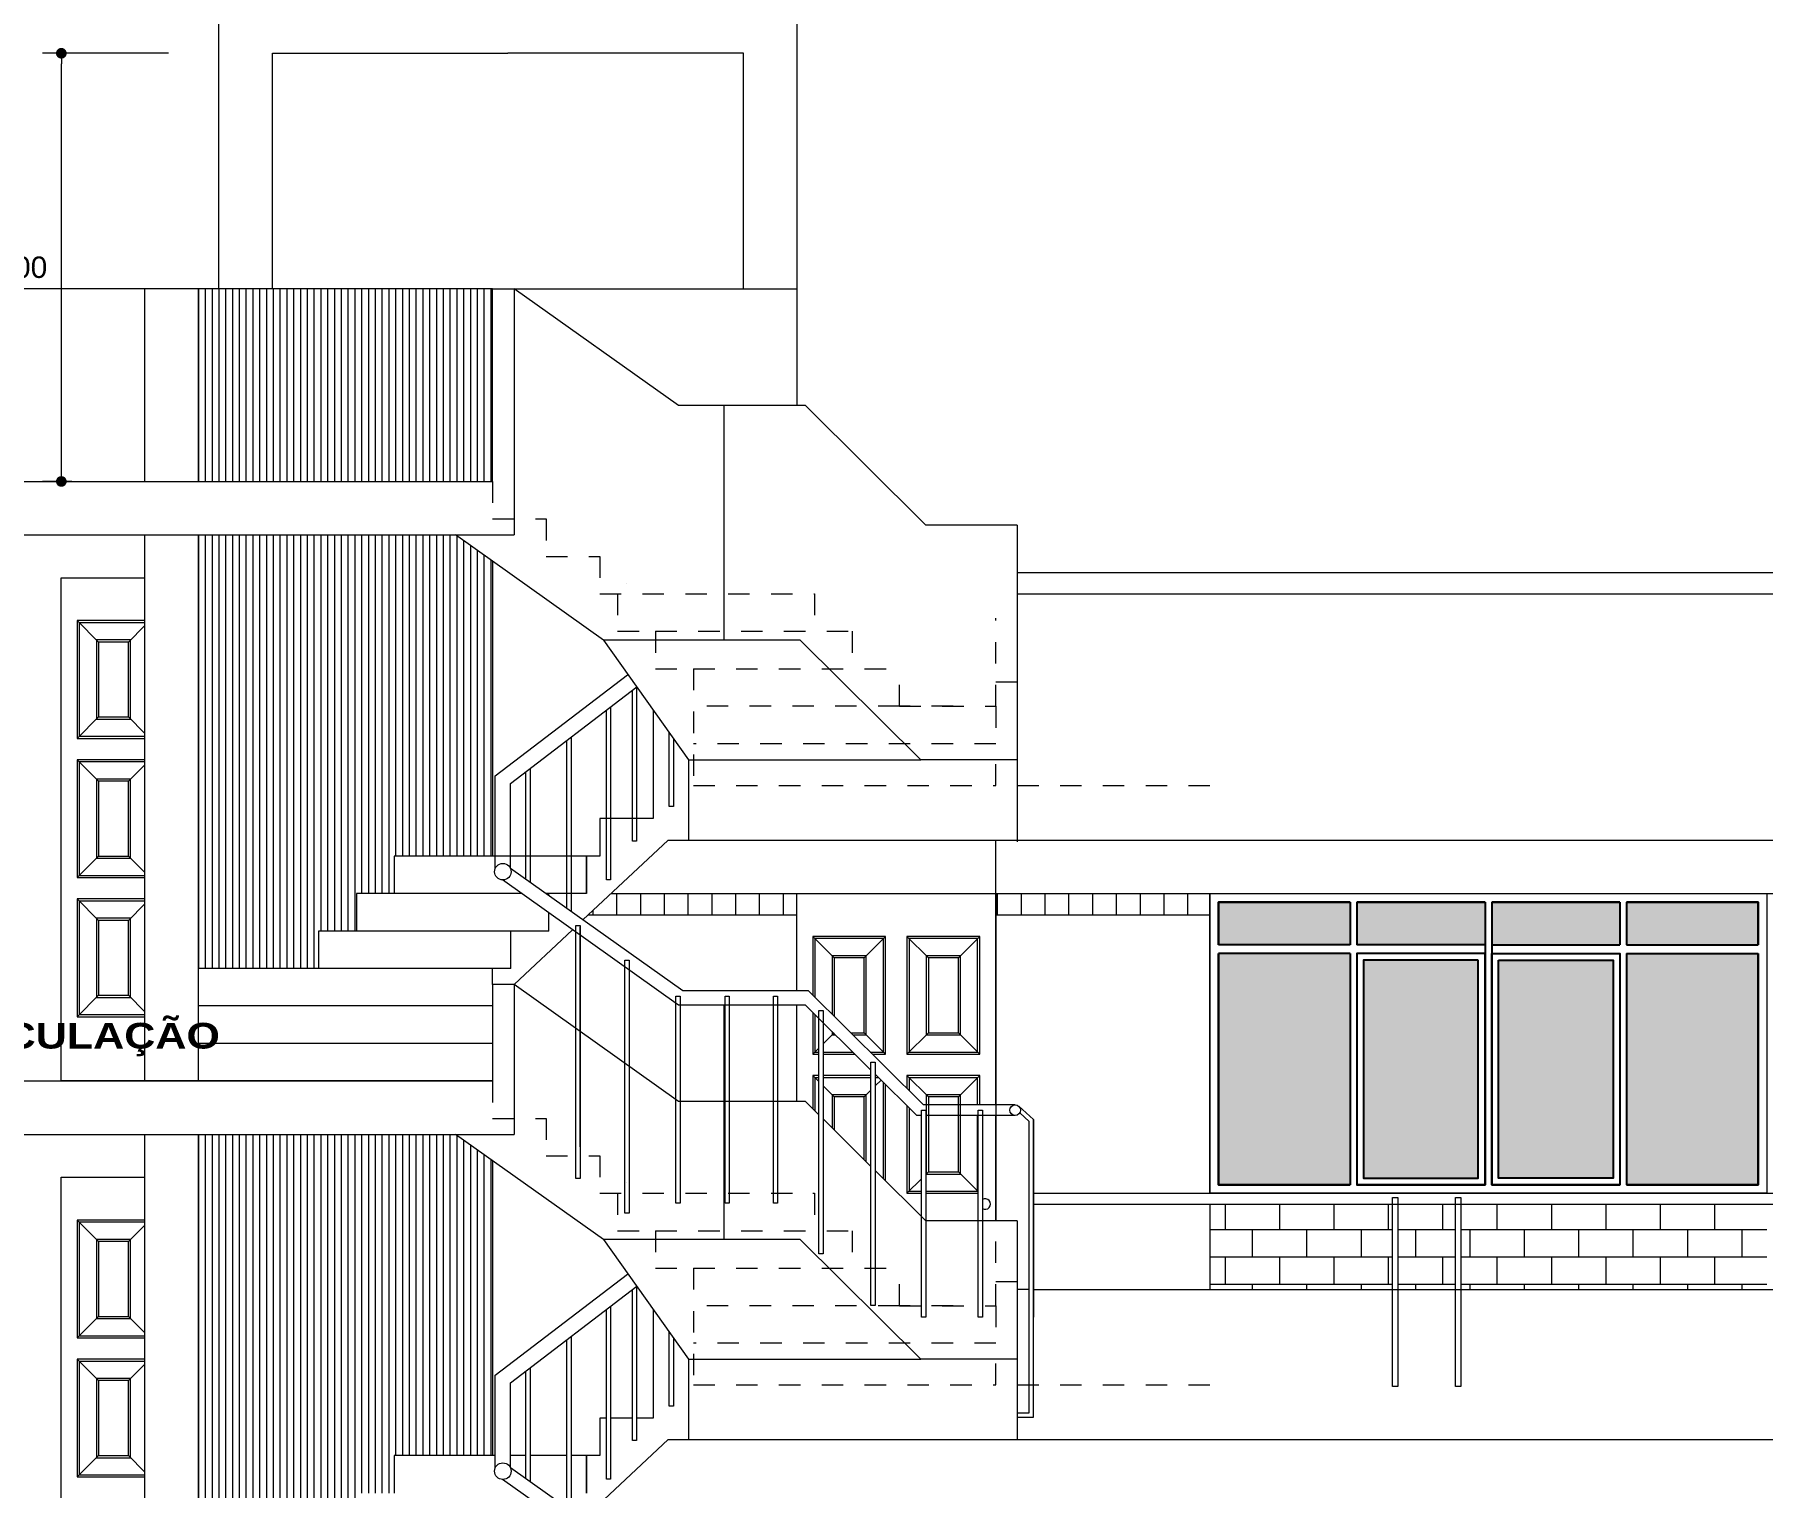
# Model space of a CAD drawing. Header units: millimetres. Extents: x 2178 to 2304, y 1220 to 1359.
# Drawn here: x 2258.14 to 2266.21, y 1240.53 to 1247.32 of the extents above; entities that cross this region are included whole.
import ezdxf
from ezdxf.enums import TextEntityAlignment as Align

# ---------------------------------------------------------------- set-up
doc = ezdxf.new("R2010")
doc.units = ezdxf.units.MM
doc.linetypes.add('HIDDEN2', pattern=[0.1875, 0.125, -0.0625])
doc.layers.get('0').update_dxf_attribs({"lineweight": 0})
for name, color, linetype, lineweight in [('Pluma 0.10', 252, 'Continuous', 0), ('Pluma 0.20', 253, 'Continuous', 20), ('PLUMA 7', 10, 'Continuous', 0), ('Proy. Volado', 150, 'HIDDEN2', 5), ('TEXTO', 5, 'Continuous', 18), ('VIDRIOS', 250, 'Continuous', 5)]:
    doc.layers.add(name, color=color, linetype=linetype, lineweight=lineweight)
doc.layers.add('Vidrio', color=150, linetype='Continuous')
doc.styles.add('ARIAL', font='arial.ttf')
doc.styles.add('ARIAL-N', font='arialbd.ttf')
doc.dimstyles.new('RPM 50', dxfattribs={"dimtxt": 0.1, "dimasz": 0.05, "dimexe": 0.0885, "dimexo": 0.1535, "dimgap": 0.071, "dimtad": 2, "dimtih": 1, "dimtoh": 1, "dimzin": 4, "dimdsep": 46, "dimtxsty": 'ARIAL', "dimblk": 'DOT', "dimcen": 0.4, "dimdle": 0.25, "dimclrd": 8, "dimclre": 8, "dimclrt": 9, "dimadec": 0, "dimazin": 0, "dimtfac": 1, "dimtix": 1, "dimtmove": 0, "dimatfit": 3, "dimldrblk": 'DOT', "dimfxl": 0.5, "dimfxlon": 1, "dimlwd": 0, "dimlwe": 0, "dimarcsym": 0})
pattern_1 = [(90, (1087.046287, -584.65824), (-0.03175, 2e-18), [])]

# ---------------------------------------------------------------- blocks, each defined once
blk = doc.blocks.new('_DOT')
at = {"color": 0, "linetype": 'ByBlock'}
blk.add_line((-0.5, 0), (-1, 0), dxfattribs=at)
at = {"color": 0, "linetype": 'ByBlock', "const_width": 0.5}
blk.add_lwpolyline([(-0.25, 0, 1), (0.25, 0, 1)], format="xyb", close=True, dxfattribs=at)
blk = doc.blocks.new('*D1592')
at = {"color": 8, "lineweight": 0, "transparency": 16777216}
for p, q in [((2258.7654, 1247.2296), (2258.1769, 1247.2296)), ((2258.2654, 1245.2796), (2258.2654, 1247.1796)), ((2258.3141, 1245.2296), (2258.1769, 1245.2296))]:
    blk.add_line(p, q, dxfattribs=at)
at = {"layer": 'Defpoints', "color": 0, "transparency": 16777216}
for p in [(2258.2654, 1247.2296), (2259.2509, 1247.2296), (2258.4676, 1245.2296)]:
    blk.add_point(p, dxfattribs=at)
at = {"color": 8, "lineweight": 0, "transparency": 16777216, "xscale": 0.05, "yscale": 0.05, "zscale": 0.05}
for p, rotation in [((2258.2654, 1247.2296), 90), ((2258.2654, 1245.2296), 270)]:
    blk.add_blockref('_DOT', p, dxfattribs=dict(at, rotation=rotation))
at = {"color": 9, "transparency": 16777216, "insert": (2258.0639, 1246.2296), "char_height": 0.1, "attachment_point": 5, "style": 'ARIAL'}
blk.add_mtext('2.00', dxfattribs=at)

msp = doc.modelspace()

# ---------------------------------------------------------------- hatches: boundary and pattern name
at = {"layer": 'Pluma 0.10'}
h = msp.add_hatch(dxfattribs=at)
h.set_pattern_fill('LINE', color=256, scale=0.01, angle=90)
h.set_pattern_definition(pattern_1)
h.paths.add_polyline_path([(2260.2795, 1245.2296), (2260.2795, 1246.1296), (2258.9045, 1246.1296), (2258.9045, 1245.2296)])
h = msp.add_hatch(dxfattribs=at)
h.set_pattern_fill('LINE', color=256, scale=0.01, angle=90)
h.set_pattern_definition(pattern_1)
h.paths.add_polyline_path([(2260.2795, 1244.8564), (2260.1061, 1244.9796), (2258.9045, 1244.9796), (2258.9045, 1242.9546), (2259.4667, 1242.9546), (2259.4667, 1243.1296), (2259.6435, 1243.1296), (2259.6435, 1243.3046), (2259.8203, 1243.3046), (2259.8203, 1243.4796), (2260.2795, 1243.4796)])
h = msp.add_hatch(dxfattribs=at)
h.set_pattern_fill('LINE', color=256, scale=0.035, angle=90)
h.set_pattern_definition([(90, (1087.04629, -581.85824), (-0.111125, 7e-18), [])])
h.paths.add_polyline_path([(2261.6995, 1243.3046), (2260.8323, 1243.3046), (2260.7258, 1243.2046), (2261.6995, 1243.2046)])
h.paths.add_polyline_path([(2263.6295, 1243.3046), (2262.6295, 1243.3046), (2262.6295, 1243.2046), (2263.6295, 1243.2046)])
h.paths.add_polyline_path([(2267.9795, 1243.3046), (2266.2295, 1243.3046), (2266.2295, 1243.2046), (2267.9795, 1243.2046)])
h.paths.add_polyline_path([(2272.8295, 1243.3046), (2272.3795, 1243.3046), (2272.3795, 1243.2046), (2272.8295, 1243.2046)])
h.paths.add_polyline_path([(2276.3795, 1243.3046), (2274.8393, 1243.3046), (2274.8393, 1243.2046), (2276.3795, 1243.2046)])
h = msp.add_hatch(dxfattribs=at)
h.set_pattern_fill('LINE', color=256, scale=0.01, angle=90)
h.set_pattern_definition([(90, (1087.046287, -587.45824), (-0.03175, 2e-18), [])])
h.paths.add_polyline_path([(2260.2795, 1242.0564), (2260.1061, 1242.1796), (2258.9045, 1242.1796), (2258.9045, 1240.1546), (2259.4667, 1240.1546), (2259.4667, 1240.3296), (2259.6435, 1240.3296), (2259.6435, 1240.5046), (2259.8203, 1240.5046), (2259.8203, 1240.6796), (2260.2795, 1240.6796)])
h = msp.add_hatch(dxfattribs=at)
h.set_pattern_fill('BRICK', color=256, scale=0.02)
h.set_pattern_definition([(0, (1087.04629, -581.85824), (0, 0.127), []), (90, (1087.04629, -581.85824), (-0.254, 2e-17), [0.127, -0.127]), (90, (1087.17329, -581.85824), (-0.254, 2e-17), [-0.127, 0.127])])
h.paths.add_polyline_path([(2264.4825, 1241.8546), (2263.6295, 1241.8546), (2263.6295, 1241.4546), (2264.4825, 1241.4546)])
h.paths.add_polyline_path([(2264.7766, 1241.8546), (2264.5072, 1241.8546), (2264.5072, 1241.4546), (2264.7766, 1241.4546)])
h.paths.add_polyline_path([(2266.2295, 1241.8546), (2264.8013, 1241.8546), (2264.8013, 1241.4546), (2266.2295, 1241.4546)])
h.paths.add_polyline_path([(2270.3332, 1241.8546), (2269.1295, 1241.8546), (2269.1295, 1241.4546), (2269.5045, 1241.4546), (2270.3332, 1241.4546)])
h.paths.add_polyline_path([(2270.6273, 1241.8546), (2270.3579, 1241.8546), (2270.3579, 1241.4546), (2270.6273, 1241.4546)])
h.paths.add_polyline_path([(2271.0795, 1241.8546), (2270.652, 1241.8546), (2270.652, 1241.4546), (2271.0795, 1241.4546)])
h.paths.add_polyline_path([(2274.2795, 1241.8546), (2272.8295, 1241.8546), (2272.8295, 1241.4546), (2274.2795, 1241.4546)])
h.paths.add_polyline_path([(2274.5736, 1241.8546), (2274.3042, 1241.8546), (2274.3042, 1241.4546), (2274.5736, 1241.4546)])
h.paths.add_polyline_path([(2274.8393, 1241.8546), (2274.5983, 1241.8546), (2274.5983, 1241.4546), (2274.8393, 1241.4546)])
at = {"layer": 'VIDRIOS'}
h = msp.add_hatch(color=256, dxfattribs=at)
h.set_gradient(color1=(157, 154, 158), rotation=45, one_color=1, tint=1, name='HEMISPHERICAL')
h.paths.add_polyline_path([(2266.1895, 1243.0246), (2265.5751, 1243.0246), (2265.5751, 1241.9446), (2266.1895, 1241.9446)])
h.paths.add_polyline_path([(2265.5126, 1242.9933), (2264.9764, 1242.9933), (2264.9764, 1241.9758), (2265.5126, 1241.9758)])
h.paths.add_polyline_path([(2264.8826, 1242.9933), (2264.3464, 1242.9933), (2264.3464, 1241.9758), (2264.8826, 1241.9758)])
h.paths.add_polyline_path([(2264.2839, 1243.0246), (2263.6695, 1243.0246), (2263.6695, 1241.9446), (2264.2839, 1241.9446)])
h.paths.add_polyline_path([(2264.2839, 1243.2646), (2263.6695, 1243.2646), (2263.6695, 1243.0646), (2264.2839, 1243.0646)])
h.paths.add_polyline_path([(2264.9139, 1243.2646), (2264.3151, 1243.2646), (2264.3151, 1243.0646), (2264.9139, 1243.0646)])
h.paths.add_polyline_path([(2265.5439, 1243.2646), (2264.9451, 1243.2646), (2264.9451, 1243.0646), (2265.5439, 1243.0646)])
h.paths.add_polyline_path([(2266.1895, 1243.2646), (2265.5751, 1243.2646), (2265.5751, 1243.0646), (2266.1895, 1243.0646)])

# ---------------------------------------------------------------- linework, layer by layer
for points in [[(2261.1471, 1245.5842), (2260.3795, 1246.1296)], [(2261.7399, 1245.5842), (2261.1471, 1245.5842)], [(2261.3594, 1245.5842), (2261.3594, 1244.4884)], [(2262.7295, 1245.0259), (2262.3031, 1245.0259), (2261.7399, 1245.5842)], [(2262.7295, 1245.0259), (2262.7295, 1243.5458)], [(2258.6545, 1244.9796), (2258.6545, 1242.4296)], [(2258.9045, 1244.9796), (2258.9045, 1242.4296)], [(2260.7975, 1244.4884), (2260.1061, 1244.9796)], [(2260.2795, 1244.8564), (2260.2795, 1243.4796)], [(2262.7295, 1244.7046), (2269.5045, 1244.7046)], [(2261.7163, 1244.4884), (2260.7975, 1244.4884)], [(2260.7975, 1244.4884), (2261.1935, 1243.9301)], [(2262.7295, 1243.9301), (2262.2795, 1243.9301), (2261.7163, 1244.4884)], [(2260.2915, 1243.8546), (2260.9089, 1244.327)], [(2260.363, 1243.8192), (2260.9523, 1244.2702)], [(2260.9521, 1244.27), (2260.9521, 1243.55), (2260.9321, 1243.55), (2260.9321, 1244.2547)], [(2260.8307, 1244.1772), (2260.8307, 1243.3693), (2260.8107, 1243.3693), (2260.8107, 1244.1619)], [(2261.0295, 1244.1613), (2261.0295, 1243.6546)], [(2260.6456, 1244.0355), (2260.6456, 1243.221)], [(2261.1238, 1244.0285), (2261.1238, 1243.7111), (2261.1038, 1243.7111), (2261.1038, 1244.0567)], [(2260.6256, 1243.2352), (2260.6256, 1244.0202)], [(2260.4341, 1243.3712), (2260.4341, 1243.8737)], [(2260.4541, 1243.889), (2260.4541, 1243.357)], [(2261.1935, 1243.9301), (2261.1935, 1243.5546)], [(2260.2915, 1243.4217), (2260.2915, 1243.8546)], [(2260.363, 1243.4217), (2260.363, 1243.8192)], [(2261.0295, 1243.6546), (2260.7795, 1243.6546)], [(2260.7795, 1243.6546), (2260.7795, 1243.4796)], [(2260.7012, 1243.1815), (2261.0987, 1243.5546)], [(2261.0987, 1243.5546), (2269.5045, 1243.5546)], [(2260.7795, 1243.4796), (2259.8203, 1243.4796)], [(2259.8203, 1243.4796), (2259.8203, 1243.3046)], [(2260.7183, 1243.3046), (2260.7183, 1243.4796)], [(2260.7183, 1243.4796), (2260.7183, 1243.3046)], [(2261.1681, 1242.8498), (2260.363, 1243.4217)], [(2260.4147, 1243.3046), (2259.6435, 1243.3046)], [(2259.6435, 1243.3046), (2259.6435, 1243.1296)], [(2261.1471, 1242.7842), (2260.3251, 1243.3683)], [(2260.7183, 1243.3046), (2260.5279, 1243.3046)], [(2260.5415, 1243.2949), (2260.5415, 1243.3046)], [(2263.6295, 1243.3046), (2263.6295, 1241.9046)], [(2260.5415, 1243.1296), (2260.5415, 1243.2145)], [(2260.6685, 1242.1218), (2260.6685, 1243.1552)], [(2260.6885, 1242.1218), (2260.6885, 1243.1499)], [(2260.5415, 1243.1296), (2259.4667, 1243.1296)], [(2259.4667, 1243.1296), (2259.4667, 1242.9546)], [(2260.3647, 1242.9546), (2260.3647, 1243.1296)], [(2260.3795, 1242.8796), (2260.6524, 1243.1357)], [(2260.3647, 1242.9546), (2258.9045, 1242.9546)], [(2260.2795, 1242.8796), (2260.2795, 1242.9546)], [(2261.1471, 1242.3342), (2260.3795, 1242.8796)], [(2262.7197, 1242.3181), (2262.2922, 1242.3181), (2261.7552, 1242.8498), (2261.1681, 1242.8498)], [(2260.2795, 1242.7796), (2258.9045, 1242.7796)], [(2261.7399, 1242.7842), (2261.1471, 1242.7842)], [(2261.3594, 1242.7842), (2261.3594, 1241.6884)], [(2262.0463, 1242.4805), (2261.7399, 1242.7842)], [(2260.2795, 1242.6046), (2258.9045, 1242.6046)], [(2259.194, 1242.4296), (2258.264, 1242.4296)], [(2260.2795, 1242.4296), (2258.9045, 1242.4296)], [(2262.2605, 1242.2681), (2262.0663, 1242.4607)], [(2261.7399, 1242.3342), (2261.1471, 1242.3342)], [(2261.8028, 1242.2718), (2261.7399, 1242.3342)], [(2262.0463, 1242.0305), (2261.8228, 1242.252)], [(2262.2819, 1242.2681), (2262.2605, 1242.2681)], [(2262.7197, 1242.2681), (2262.3019, 1242.2681)], [(2262.6295, 1241.7759), (2262.6295, 1242.2681)], [(2262.8052, 1242.2488), (2262.7366, 1242.3116)], [(2262.7852, 1242.24), (2262.7411, 1242.2803)], [(2262.8052, 1241.3267), (2262.8052, 1242.2488)], [(2262.8052, 1242.2488), (2262.8052, 1241.3267)], [(2258.6545, 1242.1796), (2258.6545, 1239.6296)], [(2258.9045, 1242.1796), (2258.9045, 1239.6296)], [(2260.7975, 1241.6884), (2260.1061, 1242.1796)], [(2262.7852, 1241.3267), (2262.7852, 1242.24)], [(2260.2795, 1242.0564), (2260.2795, 1240.6796)], [(2262.7295, 1241.7759), (2262.3031, 1241.7759), (2262.0663, 1242.0107)], [(2263.6295, 1241.8546), (2263.6295, 1241.4546)], [(2262.7295, 1241.7759), (2262.7295, 1240.7546)], [(2261.7163, 1241.6884), (2260.7975, 1241.6884)], [(2260.7975, 1241.6884), (2261.1935, 1241.1301)], [(2262.7295, 1241.1301), (2262.2795, 1241.1301), (2261.7163, 1241.6884)], [(2260.2915, 1241.0546), (2260.9089, 1241.527)], [(2260.363, 1241.0192), (2260.9523, 1241.4702)], [(2260.9521, 1241.47), (2260.9521, 1240.75), (2260.9321, 1240.75), (2260.9321, 1241.4547)], [(2262.7852, 1241.4546), (2262.7295, 1241.4546)], [(2262.8052, 1241.4546), (2269.5045, 1241.4546)], [(2260.8307, 1241.3772), (2260.8307, 1240.5693), (2260.8107, 1240.5693), (2260.8107, 1241.3619)], [(2261.0295, 1241.3613), (2261.0295, 1240.8546)], [(2262.7295, 1240.8592), (2262.8052, 1240.8592), (2262.8052, 1241.3267)], [(2262.7295, 1240.8792), (2262.7852, 1240.8792), (2262.7852, 1241.3267)], [(2260.6256, 1240.4352), (2260.6256, 1241.2202)], [(2260.6456, 1241.2355), (2260.6456, 1240.421)], [(2261.1238, 1241.2285), (2261.1238, 1240.9111), (2261.1038, 1240.9111), (2261.1038, 1241.2567)], [(2261.1935, 1241.1301), (2261.1935, 1240.7546)], [(2260.2915, 1240.6217), (2260.2915, 1241.0546)], [(2260.4341, 1240.5712), (2260.4341, 1241.0737)], [(2260.4541, 1241.089), (2260.4541, 1240.557)], [(2260.363, 1240.6217), (2260.363, 1241.0192)], [(2260.8107, 1240.8546), (2260.7795, 1240.8546)], [(2260.7795, 1240.8546), (2260.7795, 1240.6796)], [(2260.9321, 1240.8546), (2260.8307, 1240.8546)], [(2261.0295, 1240.8546), (2260.9521, 1240.8546)], [(2260.7012, 1240.3815), (2261.0987, 1240.7546)], [(2261.0987, 1240.7546), (2261.1935, 1240.7546)], [(2261.1935, 1240.7546), (2269.5045, 1240.7546)], [(2260.2915, 1240.6796), (2259.8203, 1240.6796)], [(2259.8203, 1240.6796), (2259.8203, 1240.5046)], [(2260.4341, 1240.6796), (2260.363, 1240.6796)], [(2260.6256, 1240.6796), (2260.4541, 1240.6796)], [(2260.7795, 1240.6796), (2260.6456, 1240.6796)], [(2260.7183, 1240.5046), (2260.7183, 1240.6796)], [(2260.7183, 1240.6796), (2260.7183, 1240.5046)], [(2261.1471, 1239.9842), (2260.3251, 1240.5683)], [(2261.1681, 1240.0498), (2260.363, 1240.6217)]]:
    msp.add_lwpolyline(points)
for points in [[(2263.6295, 1243.3046), (2266.2295, 1243.3046), (2266.2295, 1241.9046), (2263.6295, 1241.9046)], [(2260.6685, 1243.1552), (2260.6885, 1243.1552), (2260.6885, 1241.9745), (2260.6685, 1241.9745)], [(2260.8964, 1242.9932), (2260.9164, 1242.9932), (2260.9164, 1241.8125), (2260.8964, 1241.8125)], [(2261.155, 1241.8583), (2261.135, 1241.8583), (2261.135, 1242.8248), (2261.155, 1242.8248)], [(2261.3848, 1241.8583), (2261.3648, 1241.8583), (2261.3648, 1242.8248), (2261.3848, 1242.8248)], [(2261.6105, 1241.8583), (2261.5905, 1241.8583), (2261.5905, 1242.8248), (2261.6105, 1242.8248)], [(2261.8228, 1241.6215), (2261.8028, 1241.6215), (2261.8028, 1242.7578), (2261.8228, 1242.7578)], [(2262.0663, 1241.3804), (2262.0463, 1241.3804), (2262.0463, 1242.5167), (2262.0663, 1242.5167)], [(2262.3019, 1241.3267), (2262.2819, 1241.3267), (2262.2819, 1242.2931), (2262.3019, 1242.2931)], [(2262.5665, 1241.3267), (2262.5465, 1241.3267), (2262.5465, 1242.2931), (2262.5665, 1242.2931)]]:
    msp.add_lwpolyline(points, close=True)
for centre, radius in [((2260.3273, 1243.4069), 0.0387), ((2262.7197, 1242.2931), 0.025), ((2260.3273, 1240.6069), 0.0387)]:
    msp.add_circle(centre, radius)
at = {"layer": 'Pluma 0.10'}
for p, q in [((2258.264, 1244.7796), (2258.6545, 1244.7796)), ((2258.264, 1242.4296), (2258.264, 1244.7796)), ((2258.264, 1244.7796), (2258.6545, 1244.7796)), ((2258.264, 1242.4296), (2258.264, 1244.7796)), ((2260.9028, 1244.7546), (2260.9028, 1244.7546)), ((2260.9028, 1244.7546), (2260.9028, 1244.7546)), ((2258.6545, 1244.5796), (2258.339, 1244.5796)), ((2258.339, 1244.5796), (2258.339, 1244.0296)), ((2258.439, 1244.4796), (2258.339, 1244.5796)), ((2258.6545, 1244.5796), (2258.339, 1244.5796)), ((2258.339, 1244.5796), (2258.339, 1244.0296)), ((2258.439, 1244.4796), (2258.339, 1244.5796)), ((2258.6545, 1244.5696), (2258.349, 1244.5696)), ((2258.349, 1244.5696), (2258.349, 1244.0396)), ((2258.6545, 1244.5696), (2258.349, 1244.5696)), ((2258.349, 1244.5696), (2258.349, 1244.0396)), ((2258.579, 1244.4796), (2258.6545, 1244.555)), ((2258.579, 1244.4796), (2258.6545, 1244.555)), ((2258.589, 1244.4896), (2258.429, 1244.4896)), ((2258.429, 1244.4896), (2258.429, 1244.1196)), ((2258.589, 1244.4896), (2258.429, 1244.4896)), ((2258.429, 1244.4896), (2258.429, 1244.1196)), ((2258.579, 1244.4796), (2258.439, 1244.4796)), ((2258.439, 1244.4796), (2258.439, 1244.1296)), ((2258.579, 1244.4796), (2258.439, 1244.4796)), ((2258.439, 1244.4796), (2258.439, 1244.1296)), ((2258.579, 1244.1296), (2258.579, 1244.4796)), ((2258.579, 1244.1296), (2258.579, 1244.4796)), ((2258.589, 1244.1196), (2258.589, 1244.4896)), ((2258.589, 1244.1196), (2258.589, 1244.4896)), ((2258.439, 1244.1296), (2258.339, 1244.0296)), ((2258.439, 1244.1296), (2258.339, 1244.0296)), ((2258.429, 1244.1196), (2258.589, 1244.1196)), ((2258.429, 1244.1196), (2258.589, 1244.1196)), ((2258.439, 1244.1296), (2258.579, 1244.1296)), ((2258.439, 1244.1296), (2258.579, 1244.1296)), ((2258.6545, 1244.0541), (2258.579, 1244.1296)), ((2258.6545, 1244.0541), (2258.579, 1244.1296)), ((2258.339, 1244.0296), (2258.6545, 1244.0296)), ((2258.339, 1244.0296), (2258.6545, 1244.0296)), ((2258.349, 1244.0396), (2258.6545, 1244.0396)), ((2258.349, 1244.0396), (2258.6545, 1244.0396)), ((2258.6545, 1243.9296), (2258.339, 1243.9296)), ((2258.339, 1243.9296), (2258.339, 1243.3796)), ((2258.439, 1243.8296), (2258.339, 1243.9296)), ((2258.6545, 1243.9296), (2258.339, 1243.9296)), ((2258.339, 1243.9296), (2258.339, 1243.3796)), ((2258.439, 1243.8296), (2258.339, 1243.9296)), ((2258.6545, 1243.9196), (2258.349, 1243.9196)), ((2258.349, 1243.9196), (2258.349, 1243.3896)), ((2258.6545, 1243.9196), (2258.349, 1243.9196)), ((2258.349, 1243.9196), (2258.349, 1243.3896)), ((2258.579, 1243.8296), (2258.6545, 1243.905)), ((2258.579, 1243.8296), (2258.6545, 1243.905)), ((2258.589, 1243.8396), (2258.429, 1243.8396)), ((2258.429, 1243.8396), (2258.429, 1243.4696)), ((2258.589, 1243.8396), (2258.429, 1243.8396)), ((2258.429, 1243.8396), (2258.429, 1243.4696)), ((2258.579, 1243.8296), (2258.439, 1243.8296)), ((2258.439, 1243.8296), (2258.439, 1243.4796)), ((2258.579, 1243.8296), (2258.439, 1243.8296)), ((2258.439, 1243.8296), (2258.439, 1243.4796)), ((2258.579, 1243.4796), (2258.579, 1243.8296)), ((2258.579, 1243.4796), (2258.579, 1243.8296)), ((2258.589, 1243.4696), (2258.589, 1243.8396)), ((2258.589, 1243.4696), (2258.589, 1243.8396)), ((2258.439, 1243.4796), (2258.339, 1243.3796)), ((2258.439, 1243.4796), (2258.339, 1243.3796)), ((2258.429, 1243.4696), (2258.589, 1243.4696)), ((2258.429, 1243.4696), (2258.589, 1243.4696)), ((2258.439, 1243.4796), (2258.579, 1243.4796)), ((2258.439, 1243.4796), (2258.579, 1243.4796)), ((2258.6545, 1243.4041), (2258.579, 1243.4796)), ((2258.6545, 1243.4041), (2258.579, 1243.4796)), ((2258.339, 1243.3796), (2258.6545, 1243.3796)), ((2258.339, 1243.3796), (2258.6545, 1243.3796)), ((2258.349, 1243.3896), (2258.6545, 1243.3896)), ((2258.349, 1243.3896), (2258.6545, 1243.3896)), ((2261.6995, 1243.3046), (2262.6295, 1243.3046)), ((2261.6995, 1242.8498), (2261.6995, 1243.3046)), ((2261.6995, 1243.3046), (2262.6295, 1243.3046)), ((2261.6995, 1242.8498), (2261.6995, 1243.3046)), ((2262.6295, 1243.3046), (2262.6295, 1241.7759)), ((2258.6545, 1243.2796), (2258.339, 1243.2796)), ((2258.339, 1243.2796), (2258.339, 1242.7296)), ((2258.439, 1243.1796), (2258.339, 1243.2796)), ((2258.6545, 1243.2796), (2258.339, 1243.2796)), ((2258.339, 1243.2796), (2258.339, 1242.7296)), ((2258.439, 1243.1796), (2258.339, 1243.2796)), ((2258.6545, 1243.2696), (2258.349, 1243.2696)), ((2258.349, 1243.2696), (2258.349, 1242.7396)), ((2258.6545, 1243.2696), (2258.349, 1243.2696)), ((2258.349, 1243.2696), (2258.349, 1242.7396)), ((2258.579, 1243.1796), (2258.6545, 1243.255)), ((2258.579, 1243.1796), (2258.6545, 1243.255)), ((2258.589, 1243.1896), (2258.429, 1243.1896)), ((2258.429, 1243.1896), (2258.429, 1242.8196)), ((2258.589, 1243.1896), (2258.429, 1243.1896)), ((2258.429, 1243.1896), (2258.429, 1242.8196)), ((2258.579, 1243.1796), (2258.439, 1243.1796)), ((2258.439, 1243.1796), (2258.439, 1242.8296)), ((2258.579, 1243.1796), (2258.439, 1243.1796)), ((2258.439, 1243.1796), (2258.439, 1242.8296)), ((2258.579, 1242.8296), (2258.579, 1243.1796)), ((2258.579, 1242.8296), (2258.579, 1243.1796)), ((2258.589, 1242.8196), (2258.589, 1243.1896)), ((2258.589, 1242.8196), (2258.589, 1243.1896)), ((2262.1145, 1243.1046), (2261.7745, 1243.1046)), ((2261.7745, 1243.1046), (2261.7745, 1242.8306)), ((2261.8745, 1243.0046), (2261.7745, 1243.1046)), ((2262.1145, 1243.1046), (2261.7745, 1243.1046)), ((2261.7745, 1243.1046), (2261.7745, 1242.8306)), ((2261.8745, 1243.0046), (2261.7745, 1243.1046)), ((2262.1045, 1243.0946), (2261.7845, 1243.0946)), ((2261.7845, 1243.0946), (2261.7845, 1242.8207)), ((2262.1045, 1243.0946), (2261.7845, 1243.0946)), ((2261.7845, 1243.0946), (2261.7845, 1242.8207)), ((2262.0145, 1243.0046), (2262.1145, 1243.1046)), ((2262.0145, 1243.0046), (2262.1145, 1243.1046)), ((2262.1045, 1242.5646), (2262.1045, 1243.0946)), ((2262.1045, 1242.5646), (2262.1045, 1243.0946)), ((2262.1145, 1242.5546), (2262.1145, 1243.1046)), ((2262.1145, 1243.1046), (2262.1145, 1243.1046)), ((2262.1145, 1242.5546), (2262.1145, 1243.1046)), ((2262.1145, 1243.1046), (2262.1145, 1243.1046)), ((2262.5545, 1243.1046), (2262.2145, 1243.1046)), ((2262.2145, 1243.1046), (2262.2145, 1242.5546)), ((2262.3145, 1243.0046), (2262.2145, 1243.1046)), ((2262.5545, 1243.1046), (2262.2145, 1243.1046)), ((2262.2145, 1243.1046), (2262.2145, 1242.5546)), ((2262.3145, 1243.0046), (2262.2145, 1243.1046)), ((2262.5445, 1243.0946), (2262.2245, 1243.0946)), ((2262.2245, 1243.0946), (2262.2245, 1242.5646)), ((2262.5445, 1243.0946), (2262.2245, 1243.0946)), ((2262.2245, 1243.0946), (2262.2245, 1242.5646)), ((2262.4545, 1243.0046), (2262.5545, 1243.1046)), ((2262.4545, 1243.0046), (2262.5545, 1243.1046)), ((2262.5445, 1242.5646), (2262.5445, 1243.0946)), ((2262.5445, 1242.5646), (2262.5445, 1243.0946)), ((2262.5545, 1242.5546), (2262.5545, 1243.1046)), ((2262.5545, 1243.1046), (2262.5545, 1243.1046)), ((2262.5545, 1242.5546), (2262.5545, 1243.1046)), ((2262.5545, 1243.1046), (2262.5545, 1243.1046)), ((2262.0245, 1243.0146), (2261.8645, 1243.0146)), ((2261.8645, 1243.0146), (2261.8645, 1242.7415)), ((2262.0245, 1243.0146), (2261.8645, 1243.0146)), ((2261.8645, 1243.0146), (2261.8645, 1242.7415)), ((2262.0145, 1243.0046), (2261.8745, 1243.0046)), ((2261.8745, 1243.0046), (2261.8745, 1242.7316)), ((2262.0145, 1243.0046), (2261.8745, 1243.0046)), ((2261.8745, 1243.0046), (2261.8745, 1242.7316)), ((2262.0145, 1242.6546), (2262.0145, 1243.0046)), ((2262.0145, 1242.6546), (2262.0145, 1243.0046)), ((2262.0245, 1242.6446), (2262.0245, 1243.0146)), ((2262.0245, 1242.6446), (2262.0245, 1243.0146)), ((2262.4645, 1243.0146), (2262.3045, 1243.0146)), ((2262.3045, 1243.0146), (2262.3045, 1242.6446)), ((2262.4645, 1243.0146), (2262.3045, 1243.0146)), ((2262.3045, 1243.0146), (2262.3045, 1242.6446)), ((2262.4545, 1243.0046), (2262.3145, 1243.0046)), ((2262.3145, 1243.0046), (2262.3145, 1242.6546)), ((2262.4545, 1243.0046), (2262.3145, 1243.0046)), ((2262.3145, 1243.0046), (2262.3145, 1242.6546)), ((2262.4545, 1242.6546), (2262.4545, 1243.0046)), ((2262.4545, 1242.6546), (2262.4545, 1243.0046)), ((2262.4645, 1242.6446), (2262.4645, 1243.0146)), ((2262.4645, 1242.6446), (2262.4645, 1243.0146)), ((2258.439, 1242.8296), (2258.339, 1242.7296)), ((2258.439, 1242.8296), (2258.339, 1242.7296)), ((2258.429, 1242.8196), (2258.589, 1242.8196)), ((2258.429, 1242.8196), (2258.589, 1242.8196)), ((2258.439, 1242.8296), (2258.579, 1242.8296)), ((2258.439, 1242.8296), (2258.579, 1242.8296)), ((2258.6545, 1242.7541), (2258.579, 1242.8296)), ((2258.6545, 1242.7541), (2258.579, 1242.8296)), ((2258.349, 1242.7396), (2258.6545, 1242.7396)), ((2258.349, 1242.7396), (2258.6545, 1242.7396)), ((2261.6995, 1242.3342), (2261.6995, 1242.7842)), ((2261.6995, 1242.3342), (2261.6995, 1242.7842)), ((2261.7745, 1242.7499), (2261.7745, 1242.5546)), ((2261.7745, 1242.7499), (2261.7745, 1242.5546)), ((2261.7845, 1242.74), (2261.7845, 1242.5646)), ((2261.7845, 1242.74), (2261.7845, 1242.5646)), ((2258.339, 1242.7296), (2258.6545, 1242.7296)), ((2258.339, 1242.7296), (2258.6545, 1242.7296)), ((2261.8745, 1242.6546), (2261.8228, 1242.6028)), ((2261.8745, 1242.6546), (2261.8228, 1242.6028)), ((2261.8645, 1242.6607), (2261.8645, 1242.6446)), ((2261.8645, 1242.6607), (2261.8645, 1242.6446)), ((2261.9524, 1242.6546), (2262.0145, 1242.6546)), ((2261.9524, 1242.6546), (2262.0145, 1242.6546)), ((2262.1145, 1242.5546), (2262.0145, 1242.6546)), ((2262.1145, 1242.5546), (2262.0145, 1242.6546)), ((2262.3145, 1242.6546), (2262.2145, 1242.5546)), ((2262.3145, 1242.6546), (2262.2145, 1242.5546)), ((2262.3145, 1242.6546), (2262.4545, 1242.6546)), ((2262.3145, 1242.6546), (2262.4545, 1242.6546)), ((2262.5545, 1242.5546), (2262.4545, 1242.6546)), ((2262.5545, 1242.5546), (2262.4545, 1242.6546)), ((2261.8028, 1242.5828), (2261.7745, 1242.5546)), ((2261.8028, 1242.5828), (2261.7745, 1242.5546)), ((2261.8645, 1242.6446), (2261.8807, 1242.6446)), ((2261.8645, 1242.6446), (2261.8807, 1242.6446)), ((2261.9625, 1242.6446), (2262.0245, 1242.6446)), ((2261.9625, 1242.6446), (2262.0245, 1242.6446)), ((2262.3045, 1242.6446), (2262.4645, 1242.6446)), ((2262.3045, 1242.6446), (2262.4645, 1242.6446)), ((2261.7745, 1242.5546), (2261.8028, 1242.5546)), ((2261.7745, 1242.5546), (2261.8028, 1242.5546)), ((2261.7845, 1242.5646), (2261.8028, 1242.5646)), ((2261.7845, 1242.5646), (2261.8028, 1242.5646)), ((2261.8228, 1242.5646), (2261.9614, 1242.5646)), ((2261.8228, 1242.5646), (2261.9614, 1242.5646)), ((2261.8228, 1242.5546), (2261.9715, 1242.5546)), ((2261.8228, 1242.5546), (2261.9715, 1242.5546)), ((2262.0433, 1242.5646), (2262.1045, 1242.5646)), ((2262.0433, 1242.5646), (2262.1045, 1242.5646)), ((2262.0534, 1242.5546), (2262.1145, 1242.5546)), ((2262.0534, 1242.5546), (2262.1145, 1242.5546)), ((2262.2145, 1242.5546), (2262.5545, 1242.5546)), ((2262.2145, 1242.5546), (2262.5545, 1242.5546)), ((2262.2245, 1242.5646), (2262.5445, 1242.5646)), ((2262.2245, 1242.5646), (2262.5445, 1242.5646)), ((2261.8028, 1242.4546), (2261.7745, 1242.4546)), ((2261.7745, 1242.4546), (2261.7745, 1242.2999)), ((2261.8028, 1242.4263), (2261.7745, 1242.4546)), ((2261.8028, 1242.4546), (2261.7745, 1242.4546)), ((2261.7745, 1242.4546), (2261.7745, 1242.2999)), ((2261.8028, 1242.4263), (2261.7745, 1242.4546)), ((2261.8028, 1242.4446), (2261.7845, 1242.4446)), ((2261.7845, 1242.4446), (2261.7845, 1242.29)), ((2261.8028, 1242.4446), (2261.7845, 1242.4446)), ((2261.7845, 1242.4446), (2261.7845, 1242.29)), ((2262.0463, 1242.4546), (2261.8228, 1242.4546)), ((2262.0463, 1242.4546), (2261.8228, 1242.4546)), ((2262.0463, 1242.4446), (2261.8228, 1242.4446)), ((2262.0463, 1242.4446), (2261.8228, 1242.4446)), ((2262.0724, 1242.4546), (2262.0663, 1242.4546)), ((2262.0724, 1242.4546), (2262.0663, 1242.4546)), ((2262.0825, 1242.4446), (2262.0663, 1242.4446)), ((2262.0825, 1242.4446), (2262.0663, 1242.4446)), ((2262.0663, 1242.4064), (2262.0936, 1242.4336)), ((2262.0663, 1242.4064), (2262.0936, 1242.4336)), ((2262.1045, 1241.9728), (2262.1045, 1242.4228)), ((2262.1045, 1241.9728), (2262.1045, 1242.4228)), ((2262.1145, 1241.9629), (2262.1145, 1242.4129)), ((2262.1145, 1241.9629), (2262.1145, 1242.4129)), ((2262.5545, 1242.4546), (2262.2145, 1242.4546)), ((2262.2145, 1242.4546), (2262.2145, 1242.3951)), ((2262.3145, 1242.3546), (2262.2145, 1242.4546)), ((2262.5545, 1242.4546), (2262.2145, 1242.4546)), ((2262.2145, 1242.4546), (2262.2145, 1242.3951)), ((2262.3145, 1242.3546), (2262.2145, 1242.4546)), ((2262.5445, 1242.4446), (2262.2245, 1242.4446)), ((2262.2245, 1242.4446), (2262.2245, 1242.3852)), ((2262.5445, 1242.4446), (2262.2245, 1242.4446)), ((2262.2245, 1242.4446), (2262.2245, 1242.3852)), ((2262.4545, 1242.3546), (2262.5545, 1242.4546)), ((2262.4545, 1242.3546), (2262.5545, 1242.4546)), ((2262.5445, 1242.3181), (2262.5445, 1242.4446)), ((2262.5445, 1242.3181), (2262.5445, 1242.4446)), ((2262.5545, 1242.3181), (2262.5545, 1242.4546)), ((2262.5545, 1242.4546), (2262.5545, 1242.4546)), ((2262.5545, 1242.3181), (2262.5545, 1242.4546)), ((2262.5545, 1242.4546), (2262.5545, 1242.4546)), ((2261.8745, 1242.3546), (2261.8228, 1242.4063)), ((2261.8745, 1242.3546), (2261.8228, 1242.4063)), ((2262.0245, 1242.3646), (2261.8645, 1242.3646)), ((2261.8645, 1242.3646), (2261.8645, 1242.2107)), ((2262.0245, 1242.3646), (2261.8645, 1242.3646)), ((2261.8645, 1242.3646), (2261.8645, 1242.2107)), ((2262.0145, 1242.3546), (2261.8745, 1242.3546)), ((2261.8745, 1242.3546), (2261.8745, 1242.2007)), ((2262.0145, 1242.3546), (2261.8745, 1242.3546)), ((2261.8745, 1242.3546), (2261.8745, 1242.2007)), ((2262.0145, 1242.3546), (2262.0463, 1242.3864)), ((2262.0145, 1242.3546), (2262.0463, 1242.3864)), ((2262.0145, 1242.062), (2262.0145, 1242.3546)), ((2262.0145, 1242.062), (2262.0145, 1242.3546)), ((2262.0245, 1242.0521), (2262.0245, 1242.3646)), ((2262.0245, 1242.0521), (2262.0245, 1242.3646)), ((2262.4645, 1242.3646), (2262.3045, 1242.3646)), ((2262.3045, 1242.3646), (2262.3045, 1241.9946)), ((2262.4645, 1242.3646), (2262.3045, 1242.3646)), ((2262.3045, 1242.3646), (2262.3045, 1241.9946)), ((2262.4545, 1242.3546), (2262.3145, 1242.3546)), ((2262.3145, 1242.3546), (2262.3145, 1242.0046)), ((2262.4545, 1242.3546), (2262.3145, 1242.3546)), ((2262.3145, 1242.3546), (2262.3145, 1242.0046)), ((2262.4545, 1242.0046), (2262.4545, 1242.3546)), ((2262.4545, 1242.0046), (2262.4545, 1242.3546)), ((2262.4645, 1241.9946), (2262.4645, 1242.3646)), ((2262.4645, 1241.9946), (2262.4645, 1242.3646)), ((2262.2145, 1242.3137), (2262.2145, 1241.9046)), ((2262.2145, 1242.3137), (2262.2145, 1241.9046)), ((2262.2245, 1242.3038), (2262.2245, 1241.9146)), ((2262.2245, 1242.3038), (2262.2245, 1241.9146)), ((2262.5445, 1241.9146), (2262.5445, 1242.2681)), ((2262.5445, 1241.9146), (2262.5445, 1242.2681)), ((2258.264, 1241.9796), (2258.6545, 1241.9796)), ((2258.264, 1239.6296), (2258.264, 1241.9796)), ((2258.264, 1241.9796), (2258.6545, 1241.9796)), ((2258.264, 1239.6296), (2258.264, 1241.9796)), ((2260.9028, 1241.9546), (2260.9028, 1241.9546)), ((2260.9028, 1241.9546), (2260.9028, 1241.9546)), ((2262.2819, 1241.972), (2262.2145, 1241.9046)), ((2262.2819, 1241.972), (2262.2145, 1241.9046)), ((2262.3145, 1242.0046), (2262.3019, 1241.992)), ((2262.3145, 1242.0046), (2262.3019, 1241.992)), ((2262.3045, 1241.9946), (2262.4645, 1241.9946)), ((2262.3045, 1241.9946), (2262.4645, 1241.9946)), ((2262.3145, 1242.0046), (2262.4545, 1242.0046)), ((2262.3145, 1242.0046), (2262.4545, 1242.0046)), ((2262.5465, 1241.9125), (2262.4545, 1242.0046)), ((2262.5465, 1241.9125), (2262.4545, 1242.0046)), ((2261.7745, 1241.9046), (2261.7824, 1241.9046)), ((2261.7745, 1241.9046), (2261.7824, 1241.9046)), ((2262.2145, 1241.9046), (2262.2819, 1241.9046)), ((2262.2145, 1241.9046), (2262.2819, 1241.9046)), ((2262.2245, 1241.9146), (2262.2819, 1241.9146)), ((2262.2245, 1241.9146), (2262.2819, 1241.9146)), ((2262.3019, 1241.9146), (2262.5445, 1241.9146)), ((2262.3019, 1241.9146), (2262.5445, 1241.9146)), ((2262.3019, 1241.9046), (2262.5465, 1241.9046)), ((2262.3019, 1241.9046), (2262.5465, 1241.9046)), ((2258.6545, 1241.7796), (2258.339, 1241.7796)), ((2258.339, 1241.7796), (2258.339, 1241.2296)), ((2258.439, 1241.6796), (2258.339, 1241.7796)), ((2258.6545, 1241.7796), (2258.339, 1241.7796)), ((2258.339, 1241.7796), (2258.339, 1241.2296)), ((2258.439, 1241.6796), (2258.339, 1241.7796)), ((2258.6545, 1241.7696), (2258.349, 1241.7696)), ((2258.349, 1241.7696), (2258.349, 1241.2396)), ((2258.6545, 1241.7696), (2258.349, 1241.7696)), ((2258.349, 1241.7696), (2258.349, 1241.2396)), ((2258.589, 1241.6896), (2258.429, 1241.6896)), ((2258.429, 1241.6896), (2258.429, 1241.3196)), ((2258.589, 1241.6896), (2258.429, 1241.6896)), ((2258.429, 1241.6896), (2258.429, 1241.3196)), ((2258.579, 1241.6796), (2258.6545, 1241.755)), ((2258.579, 1241.6796), (2258.6545, 1241.755)), ((2258.589, 1241.3196), (2258.589, 1241.6896)), ((2258.589, 1241.3196), (2258.589, 1241.6896)), ((2258.579, 1241.6796), (2258.439, 1241.6796)), ((2258.439, 1241.6796), (2258.439, 1241.3296)), ((2258.579, 1241.6796), (2258.439, 1241.6796)), ((2258.439, 1241.6796), (2258.439, 1241.3296)), ((2258.579, 1241.3296), (2258.579, 1241.6796)), ((2258.579, 1241.3296), (2258.579, 1241.6796)), ((2258.439, 1241.3296), (2258.339, 1241.2296)), ((2258.439, 1241.3296), (2258.339, 1241.2296)), ((2258.429, 1241.3196), (2258.589, 1241.3196)), ((2258.429, 1241.3196), (2258.589, 1241.3196)), ((2258.439, 1241.3296), (2258.579, 1241.3296)), ((2258.439, 1241.3296), (2258.579, 1241.3296)), ((2258.6545, 1241.2541), (2258.579, 1241.3296)), ((2258.6545, 1241.2541), (2258.579, 1241.3296)), ((2258.339, 1241.2296), (2258.6545, 1241.2296)), ((2258.339, 1241.2296), (2258.6545, 1241.2296)), ((2258.349, 1241.2396), (2258.6545, 1241.2396)), ((2258.349, 1241.2396), (2258.6545, 1241.2396)), ((2258.6545, 1241.1296), (2258.339, 1241.1296)), ((2258.339, 1241.1296), (2258.339, 1240.5796)), ((2258.439, 1241.0296), (2258.339, 1241.1296)), ((2258.6545, 1241.1296), (2258.339, 1241.1296)), ((2258.339, 1241.1296), (2258.339, 1240.5796)), ((2258.439, 1241.0296), (2258.339, 1241.1296)), ((2258.6545, 1241.1196), (2258.349, 1241.1196)), ((2258.349, 1241.1196), (2258.349, 1240.5896)), ((2258.6545, 1241.1196), (2258.349, 1241.1196)), ((2258.349, 1241.1196), (2258.349, 1240.5896)), ((2258.589, 1241.0396), (2258.429, 1241.0396)), ((2258.429, 1241.0396), (2258.429, 1240.6696)), ((2258.589, 1241.0396), (2258.429, 1241.0396)), ((2258.429, 1241.0396), (2258.429, 1240.6696)), ((2258.579, 1241.0296), (2258.6545, 1241.105)), ((2258.579, 1241.0296), (2258.6545, 1241.105)), ((2258.589, 1240.6696), (2258.589, 1241.0396)), ((2258.589, 1240.6696), (2258.589, 1241.0396)), ((2258.579, 1241.0296), (2258.439, 1241.0296)), ((2258.439, 1241.0296), (2258.439, 1240.6796)), ((2258.579, 1241.0296), (2258.439, 1241.0296)), ((2258.439, 1241.0296), (2258.439, 1240.6796)), ((2258.579, 1240.6796), (2258.579, 1241.0296)), ((2258.579, 1240.6796), (2258.579, 1241.0296)), ((2258.439, 1240.6796), (2258.339, 1240.5796)), ((2258.439, 1240.6796), (2258.339, 1240.5796)), ((2258.429, 1240.6696), (2258.589, 1240.6696)), ((2258.429, 1240.6696), (2258.589, 1240.6696)), ((2258.439, 1240.6796), (2258.579, 1240.6796)), ((2258.439, 1240.6796), (2258.579, 1240.6796)), ((2258.6545, 1240.6041), (2258.579, 1240.6796)), ((2258.6545, 1240.6041), (2258.579, 1240.6796)), ((2258.339, 1240.5796), (2258.6545, 1240.5796)), ((2258.339, 1240.5796), (2258.6545, 1240.5796)), ((2258.349, 1240.5896), (2258.6545, 1240.5896)), ((2258.349, 1240.5896), (2258.6545, 1240.5896))]:
    msp.add_line(p, q, dxfattribs=at)
for points in [[(2260.2795, 1246.1296), (2252.8795, 1246.1296)], [(2258.6545, 1246.1296), (2258.6545, 1245.2296)], [(2258.9045, 1246.1296), (2258.9045, 1245.2296)], [(2260.3795, 1246.1296), (2261.7009, 1246.1296), (2261.7009, 1245.5842)], [(2262.7295, 1244.8046), (2269.5045, 1244.8046)], [(2261.1935, 1243.9301), (2262.2795, 1243.9301)], [(2262.6295, 1242.3181), (2262.6295, 1243.5546)], [(2260.8323, 1243.3046), (2276.3795, 1243.3046)], [(2261.6995, 1243.2046), (2260.7258, 1243.2046)], [(2263.6295, 1243.2046), (2262.6295, 1243.2046)], [(2262.8052, 1241.9046), (2276.2038, 1241.9046)], [(2262.8052, 1241.8546), (2268.479, 1241.8546)], [(2261.1935, 1241.1301), (2262.2795, 1241.1301)]]:
    msp.add_lwpolyline(points, dxfattribs=at)
for points in [[(2264.4825, 1241.8857), (2264.5072, 1241.8857), (2264.5072, 1241.0021), (2264.4825, 1241.0021)], [(2264.7766, 1241.8857), (2264.8013, 1241.8857), (2264.8013, 1241.0021), (2264.7766, 1241.0021)]]:
    msp.add_lwpolyline(points, close=True, dxfattribs=at)
msp.add_arc((2262.5795, 1241.8546), 0.025, 238.7448, 121.2552, dxfattribs=at)
msp.add_arc((2262.5795, 1241.8546), 0.025, 238.7448, 121.2552, dxfattribs=at)
at = {"layer": 'Pluma 0.20'}
for points in [[(2259.0009, 1246.1296), (2259.0009, 1246.1296), (2259.0009, 1248.6796), (2259.5916, 1248.6796)], [(2260.2916, 1248.6796), (2261.7009, 1248.6796), (2261.7009, 1246.1296)], [(2259.2509, 1246.1296), (2259.2509, 1247.2296), (2260.3509, 1247.2296)], [(2261.4509, 1246.1296), (2261.4509, 1247.2296), (2260.3509, 1247.2296)]]:
    msp.add_lwpolyline(points, dxfattribs=at)
at = {"layer": 'PLUMA 7'}
for points in [[(2260.2795, 1245.2296), (2260.2795, 1246.1296), (2260.3795, 1246.1296)], [(2260.3795, 1246.1296), (2260.3795, 1244.9796)], [(2257.3545, 1245.2296), (2260.2795, 1245.2296)], [(2257.5045, 1244.9796), (2260.3795, 1244.9796)], [(2260.2795, 1242.8796), (2260.2795, 1242.4296)], [(2260.3795, 1242.8796), (2260.2795, 1242.8796)], [(2260.3795, 1242.8796), (2260.3795, 1242.1796)], [(2257.5045, 1242.4296), (2260.2795, 1242.4296)], [(2257.5045, 1242.1796), (2260.3795, 1242.1796)]]:
    msp.add_lwpolyline(points, dxfattribs=at)
at = {"layer": 'Proy. Volado', "ltscale": 0.5}
for points in [[(2260.2795, 1245.2296), (2260.2795, 1245.0546), (2260.5295, 1245.0546), (2260.5295, 1244.8796), (2260.7795, 1244.8796), (2260.7795, 1244.7046), (2260.8632, 1244.7046), (2260.8632, 1244.5296), (2261.04, 1244.5296), (2261.04, 1244.3546), (2261.2168, 1244.3546), (2261.2168, 1243.8097)], [(2260.7795, 1244.7046), (2261.7824, 1244.7046)], [(2261.7824, 1244.7046), (2261.7824, 1244.5296)], [(2262.6295, 1244.1796), (2262.6295, 1244.5913)], [(2261.04, 1244.5296), (2261.9592, 1244.5296)], [(2261.9592, 1244.5296), (2261.9592, 1244.3546)], [(2261.2168, 1244.3546), (2262.1795, 1244.3546)], [(2262.4295, 1244.1796), (2262.1795, 1244.1796), (2262.1795, 1244.3546)], [(2262.6295, 1244.2935), (2262.7295, 1244.2935)], [(2262.1795, 1244.1796), (2261.2168, 1244.1796)], [(2262.1795, 1244.1796), (2262.6295, 1244.1796), (2262.6295, 1244.0046)], [(2262.6295, 1244.0046), (2261.2168, 1244.0046)], [(2261.2168, 1243.8097), (2262.6295, 1243.8097), (2262.6295, 1244.0046)], [(2262.7295, 1243.8097), (2263.6911, 1243.8097)], [(2260.2795, 1242.4296), (2260.2795, 1242.2546), (2260.5295, 1242.2546), (2260.5295, 1242.0796), (2260.7795, 1242.0796), (2260.7795, 1241.9046), (2260.8632, 1241.9046), (2260.8632, 1241.7296), (2261.04, 1241.7296), (2261.04, 1241.5546), (2261.2168, 1241.5546), (2261.2168, 1241.0097)], [(2260.7795, 1241.9046), (2261.7824, 1241.9046)], [(2261.7824, 1241.9046), (2261.7824, 1241.7296)], [(2262.6295, 1241.3796), (2262.6295, 1241.7913)], [(2261.04, 1241.7296), (2261.9592, 1241.7296)], [(2261.9592, 1241.7296), (2261.9592, 1241.5546)], [(2261.2168, 1241.5546), (2262.1795, 1241.5546)], [(2262.4295, 1241.3796), (2262.1795, 1241.3796), (2262.1795, 1241.5546)], [(2262.6295, 1241.4935), (2262.7295, 1241.4935)], [(2262.1795, 1241.3796), (2261.2168, 1241.3796)], [(2262.1795, 1241.3796), (2262.6295, 1241.3796), (2262.6295, 1241.2046)], [(2262.6295, 1241.2046), (2261.2168, 1241.2046)], [(2261.2168, 1241.0097), (2262.6295, 1241.0097), (2262.6295, 1241.2046)], [(2262.7295, 1241.0097), (2263.6911, 1241.0097)]]:
    msp.add_lwpolyline(points, dxfattribs=at)
at = {"layer": 'Vidrio'}
for p, q in [((2264.2839, 1243.0646), (2263.6695, 1243.0646)), ((2264.9139, 1243.0646), (2264.3151, 1243.0646)), ((2264.9451, 1243.0646), (2265.5439, 1243.0646)), ((2265.5751, 1243.0646), (2266.1895, 1243.0646)), ((2264.2839, 1243.0246), (2263.6695, 1243.0246)), ((2264.9139, 1243.0246), (2264.3151, 1243.0246)), ((2264.9451, 1243.0246), (2265.5439, 1243.0246)), ((2265.5751, 1243.0246), (2266.1895, 1243.0246))]:
    msp.add_line(p, q, dxfattribs=at)
for points in [[(2263.6695, 1243.0646), (2263.6695, 1243.2646), (2264.2839, 1243.2646)], [(2264.2839, 1243.2646), (2263.6695, 1243.2646), (2263.6695, 1243.0646)], [(2264.2839, 1243.2646), (2264.2839, 1243.0646)], [(2264.3151, 1243.2646), (2264.9139, 1243.2646)], [(2264.9139, 1243.2646), (2264.3151, 1243.2646)], [(2264.3151, 1243.2646), (2264.3151, 1243.0646)], [(2264.9139, 1243.2646), (2264.9139, 1241.9446)], [(2264.9139, 1243.2646), (2264.9139, 1243.0646)], [(2264.9451, 1243.2646), (2265.5439, 1243.2646)], [(2264.9451, 1243.2646), (2264.9451, 1243.0646)], [(2265.5439, 1243.2646), (2264.9451, 1243.2646)], [(2264.9451, 1243.2646), (2264.9451, 1241.9446)], [(2265.5439, 1243.2646), (2265.5439, 1243.0646)], [(2265.5751, 1243.2646), (2266.1895, 1243.2646), (2266.1895, 1243.0646)], [(2265.5751, 1243.2646), (2265.5751, 1243.0646)], [(2266.1895, 1243.0646), (2266.1895, 1243.2646), (2265.5751, 1243.2646)], [(2264.2839, 1241.9446), (2263.6695, 1241.9446), (2263.6695, 1243.0246)], [(2263.6695, 1243.0246), (2263.6695, 1241.9446), (2264.2839, 1241.9446)], [(2264.2839, 1243.0246), (2264.2839, 1241.9446)], [(2264.3151, 1243.0246), (2264.3151, 1241.9446)], [(2264.9139, 1243.0246), (2264.9139, 1241.9446)], [(2264.9451, 1243.0246), (2264.9451, 1241.9446)], [(2265.5439, 1243.0246), (2265.5439, 1241.9446)], [(2266.1895, 1243.0246), (2266.1895, 1241.9446), (2265.5751, 1241.9446)], [(2265.5751, 1243.0246), (2265.5751, 1241.9446)], [(2265.5751, 1241.9446), (2266.1895, 1241.9446), (2266.1895, 1243.0246)], [(2264.9139, 1241.9446), (2264.3151, 1241.9446)], [(2264.3151, 1241.9446), (2264.9139, 1241.9446)], [(2265.5439, 1241.9446), (2264.9451, 1241.9446)], [(2264.9451, 1241.9446), (2265.5439, 1241.9446)]]:
    msp.add_lwpolyline(points, dxfattribs=at)
for points in [[(2264.9139, 1243.0246), (2264.3151, 1243.0246), (2264.3151, 1241.9446), (2264.9139, 1241.9446)], [(2264.8826, 1242.9933), (2264.3464, 1242.9933), (2264.3464, 1241.9758), (2264.8826, 1241.9758)], [(2264.9451, 1243.0246), (2265.5439, 1243.0246), (2265.5439, 1241.9446), (2264.9451, 1241.9446)], [(2264.9764, 1242.9933), (2265.5126, 1242.9933), (2265.5126, 1241.9758), (2264.9764, 1241.9758)]]:
    msp.add_lwpolyline(points, close=True, dxfattribs=at)

# ---------------------------------------------------------------- texts
at = {"layer": 'TEXTO', "style": 'ARIAL-N', "width": 1.2}
msp.add_text('CIRCULAÇÃO', height=0.12, dxfattribs=at).set_placement((2258.33, 1242.5808), align=Align.CENTER)

# ---------------------------------------------------------------- dimensions: what is measured, and where the dimension line sits
dim = msp.add_linear_dim(base=(2258.2654, 1247.2296), p1=(2258.4676, 1245.2296), p2=(2259.2509, 1247.2296), angle=90, dimstyle='RPM 50')
dim.commit()
dim.dimension.update_dxf_attribs({"geometry": '*D1592', "text_midpoint": (2258.0639, 1246.2296)})

doc.saveas('drawing.dxf')
